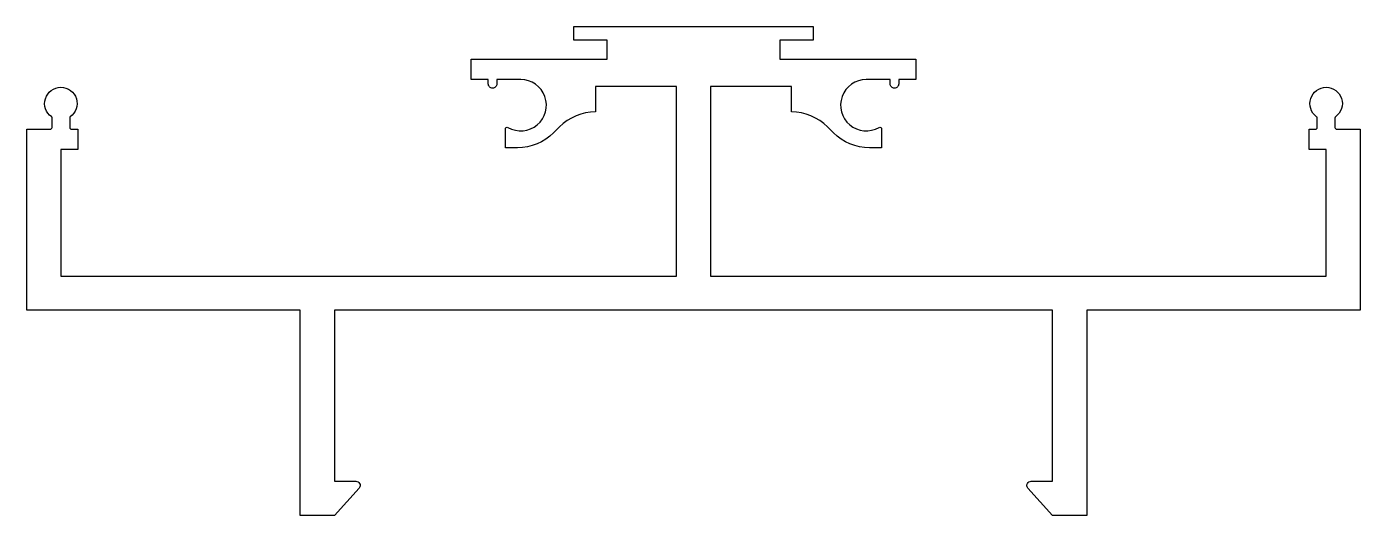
# Model space of a CAD drawing. Extents: x 923.7 to 1001.7, y -16.1 to 12.5.
import ezdxf

# ---------------------------------------------------------------- set-up
doc = ezdxf.new("R2010")
doc.units = 0
doc.header["$LTSCALE"] = 15
doc.layers.get('0').update_dxf_attribs({"linetype": 'CONTINUOUS'})

msp = doc.modelspace()

# ---------------------------------------------------------------- linework, layer by layer
msp.add_lwpolyline([(983.658, -16.091), (982.209, -14.491, -0.618819), (982.408, -14.091), (983.658, -14.091), (983.658, -4.091), (941.658, -4.091), (941.658, -14.091), (942.908, -14.091, -0.618819), (943.108, -14.491), (941.658, -16.091), (939.658, -16.091), (939.658, -4.091), (923.658, -4.091), (923.658, 6.511), (925.042, 6.511, 0.414214), (925.142, 6.611), (925.142, 7.186, 0.247135), (925.121, 7.227, -3.223155), (926.196, 7.227, 0.247135), (926.174, 7.186), (926.174, 6.611, 0.414214), (926.274, 6.511), (926.658, 6.511), (926.658, 5.311), (925.658, 5.311), (925.658, -2.091), (961.658, -2.091), (961.658, 9.001), (956.935, 9.001), (956.935, 7.515, 0.198912), (954.813, 6.637), (954.479, 6.302, -0.198912), (952.358, 5.424), (951.658, 5.424), (951.658, 6.524, -0.57735), (951.808, 6.61, 1.303225), (952.558, 9.409), (951.158, 9.409), (951.158, 9.159, -0.414214), (950.908, 8.909), (950.908, 8.909, -0.414214), (950.658, 9.159), (950.658, 9.409), (949.658, 9.409), (949.658, 10.609), (957.616, 10.609), (957.616, 11.709), (955.658, 11.709), (955.658, 12.509), (969.658, 12.509), (969.658, 11.709), (967.7, 11.709), (967.7, 10.609), (975.658, 10.609), (975.658, 9.409), (974.658, 9.409), (974.658, 9.159, -0.414214), (974.408, 8.909), (974.408, 8.909, -0.414214), (974.158, 9.159), (974.158, 9.409), (972.758, 9.409, 1.303225), (973.508, 6.61, -0.57735), (973.658, 6.524), (973.658, 5.424), (972.959, 5.424, -0.198912), (970.838, 6.302), (970.503, 6.637, 0.198912), (968.382, 7.515), (968.382, 9.001), (963.658, 9.001), (963.658, -2.091), (999.658, -2.091), (999.658, 5.311), (998.658, 5.311), (998.658, 6.511), (999.042, 6.511, 0.414214), (999.142, 6.611), (999.142, 7.16, 0.240436), (999.101, 7.241, -3.084778), (1000.216, 7.241, 0.240436), (1000.174, 7.16), (1000.174, 6.611, 0.414214), (1000.274, 6.511), (1001.658, 6.511), (1001.658, -4.091), (985.658, -4.091), (985.658, -16.091)], format="xyb", close=True)

doc.saveas('drawing.dxf')
